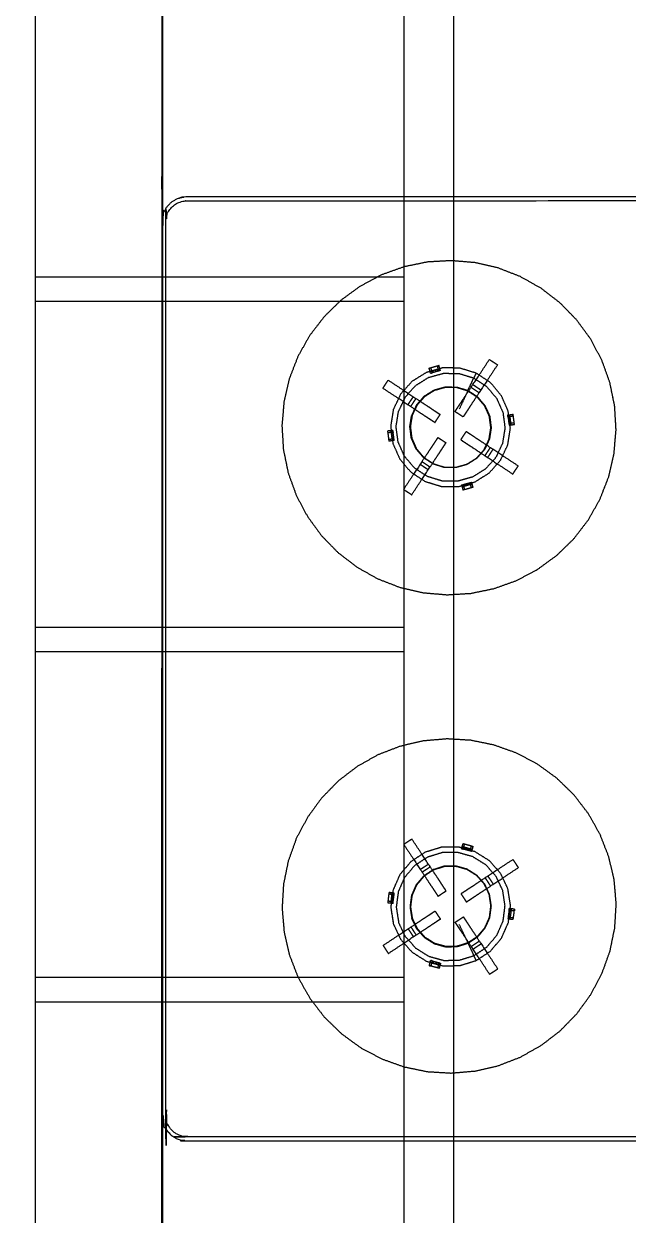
# Model space of a CAD drawing. Header units: millimetres. Extents: x 3429 to 24139, y -631 to 9878.
# Drawn here: x 7899.2 to 7976.4, y 3437.2 to 3589.3 of the extents above; entities that cross this region are included whole.
import ezdxf

# ---------------------------------------------------------------- set-up
doc = ezdxf.new("R2010")
doc.units = ezdxf.units.MM
for name, color, linetype, lineweight in [('multid_gorunus_3', 23, 'Continuous', 13), ('multid_gorunus_4', 15, 'Continuous', 9), ('multid_gorunus_5', 193, 'Continuous', 5), ('multid_gorunus_6', 54, 'Continuous', 0)]:
    doc.layers.add(name, color=color, linetype=linetype, lineweight=lineweight)

# ---------------------------------------------------------------- blocks, each defined once
blk = doc.blocks.new('grup-1')
at = {"layer": 'multid_gorunus_3', "lineweight": -3}
for points in [[(2472.24, 6030.58), (2471.87, 6030.63), (2471.5, 6030.67), (2437.23, 6030.68), (2402.96, 6030.69), (2402.59, 6030.65), (2402.22, 6030.6), (2401.88, 6030.48), (2401.54, 6030.36), (2401.24, 6030.17), (2400.94, 6029.98), (2400.69, 6029.73), (2400.44, 6029.48), (2400.25, 6029.18), (2400.06, 6028.88), (2399.93, 6028.54), (2399.81, 6028.2), (2399.77, 6027.83), (2399.73, 6027.46), (2399.71, 5975.69), (2399.7, 5913.42), (2399.74, 5913.05), (2399.78, 5912.68), (2399.9, 5912.34), (2400.02, 5912), (2400.21, 5911.7), (2400.41, 5911.4), (2400.66, 5911.15), (2400.91, 5910.9), (2401.21, 5910.71), (2401.5, 5910.52), (2401.84, 5910.4), (2402.18, 5910.27), (2402.55, 5910.23), (2402.92, 5910.19), (2437.2, 5910.18), (2471.47, 5910.17), (2471.84, 5910.21), (2472.21, 5910.25), (2472.55, 5910.38), (2472.89, 5910.5), (2473.19, 5910.69), (2473.49, 5910.88), (2473.74, 5911.13), (2473.99, 5911.38), (2474.18, 5911.68), (2474.37, 5911.98), (2474.49, 5912.32), (2474.61, 5912.66), (2474.65, 5913.03), (2474.7, 5913.4), (2474.71, 5975.67), (2474.73, 6027.44), (2474.69, 6027.81), (2474.64, 6028.18), (2474.52, 6028.52), (2474.4, 6028.86), (2474.21, 6029.16), (2474.02, 6029.46), (2473.77, 6029.71), (2473.52, 6029.96), (2473.22, 6030.15), (2472.92, 6030.34), (2472.58, 6030.46), (2472.24, 6030.58)], [(2471.5, 6030.17), (2471.81, 6030.13), (2472.12, 6030.1), (2472.41, 6029.99), (2472.7, 6029.89), (2472.95, 6029.73), (2473.2, 6029.57), (2473.42, 6029.36), (2473.63, 6029.15), (2473.79, 6028.89), (2473.95, 6028.64), (2474.05, 6028.35), (2474.16, 6028.06), (2474.19, 6027.75), (2474.23, 6027.44), (2474.21, 5975.67), (2474.2, 5913.4), (2474.16, 5913.09), (2474.12, 5912.77), (2474.02, 5912.49), (2473.92, 5912.2), (2473.76, 5911.95), (2473.6, 5911.69), (2473.38, 5911.48), (2473.17, 5911.27), (2472.92, 5911.11), (2472.66, 5910.95), (2472.38, 5910.84), (2472.09, 5910.74), (2471.78, 5910.71), (2471.47, 5910.67), (2437.2, 5910.68), (2402.93, 5910.69), (2402.61, 5910.72), (2402.3, 5910.76), (2402.01, 5910.86), (2401.73, 5910.97), (2401.47, 5911.13), (2401.22, 5911.29), (2401.01, 5911.5), (2400.8, 5911.71), (2400.64, 5911.97), (2400.47, 5912.22), (2400.37, 5912.51), (2400.27, 5912.79), (2400.23, 5913.11), (2400.2, 5913.42), (2400.21, 5975.69), (2400.23, 6027.46), (2400.26, 6027.77), (2400.3, 6028.08), (2400.4, 6028.37), (2400.51, 6028.66), (2400.67, 6028.91), (2400.83, 6029.17), (2401.04, 6029.38), (2401.25, 6029.59), (2401.51, 6029.75), (2401.76, 6029.91), (2402.05, 6030.01), (2402.33, 6030.12), (2402.65, 6030.15), (2402.96, 6030.19), (2437.23, 6030.18), (2471.5, 6030.17)]]:
    blk.add_open_spline(points, degree=2, knots=[-16, -16, -16, -15, -15, -14, -14, -13, -13, -12, -12, -11, -11, -10, -10, -9, -9, -8, -8, -7, -7, -6, -6, -5, -5, -4, -4, -3, -3, -2, -2, -1, -1, 0, 0, 1, 1, 2, 2, 3, 3, 4, 4, 5, 5, 6, 6, 7, 7, 8, 8, 9, 9, 10, 10, 11, 11, 12, 12, 13, 13, 14, 14, 15, 15, 16, 16, 16], dxfattribs=at)
at = {"layer": 'multid_gorunus_4', "lineweight": -3}
for points in [[(2437.43, 5703.44), (2437.43, 6235.28), (2443.83, 6235.28), (2443.83, 5703.44)], [(2490.83, 5703.44), (2490.83, 6235.28), (2493.83, 6235.28), (2493.83, 5703.44)], [(2490.83, 6017.31), (2490.83, 6020.48), (2443.83, 6020.48), (2443.83, 6017.31)], [(2490.83, 5972.6), (2490.83, 5975.76), (2443.83, 5975.76), (2443.83, 5972.6)], [(2490.83, 5927.89), (2490.83, 5931.05), (2443.83, 5931.05), (2443.83, 5927.89)]]:
    blk.add_lwpolyline(points, close=True, dxfattribs=at)
for points in [[(2474.82, 5748.16), (2474.59, 6192.99)], [(2474.59, 5747.99), (2474.59, 6192.87)]]:
    blk.add_lwpolyline(points, dxfattribs=at)
for points, knots in [([(2426.76, 5983.12), (2426.76, 5983.12), (2426.76, 5983.12), (2428.1, 5982.41), (2429.45, 5981.7), (2430.88, 5981.18), (2432.31, 5980.67), (2433.8, 5980.37), (2435.29, 5980.06), (2436.81, 5979.97), (2438.33, 5979.88), (2439.84, 5980.01), (2441.36, 5980.14), (2442.84, 5980.48), (2444.32, 5980.82), (2445.74, 5981.37), (2447.16, 5981.92), (2448.49, 5982.66), (2449.81, 5983.41), (2451.02, 5984.34), (2452.23, 5985.26), (2453.29, 5986.35), (2454.35, 5987.44), (2455.25, 5988.67), (2456.14, 5989.9), (2456.86, 5991.24), (2457.57, 5992.59), (2458.08, 5994.02), (2458.6, 5995.45), (2458.9, 5996.94), (2459.21, 5998.43), (2459.3, 5999.95), (2459.39, 6001.47), (2459.26, 6002.98), (2459.13, 6004.5), (2458.79, 6005.98), (2458.45, 6007.46), (2457.9, 6008.88), (2457.35, 6010.3), (2456.6, 6011.63), (2455.86, 6012.95), (2454.93, 6014.16), (2454, 6015.37), (2452.92, 6016.43), (2451.83, 6017.49), (2450.6, 6018.39), (2449.37, 6019.28), (2448.02, 6020), (2446.68, 6020.71), (2445.25, 6021.22), (2443.82, 6021.74), (2442.33, 6022.04), (2440.84, 6022.35), (2439.32, 6022.44), (2437.8, 6022.52), (2436.28, 6022.4), (2434.77, 6022.27), (2433.28, 6021.93), (2431.8, 6021.59), (2430.38, 6021.04), (2428.96, 6020.49), (2427.64, 6019.74), (2426.31, 6019), (2425.11, 6018.07), (2423.9, 6017.14), (2422.84, 6016.06), (2421.78, 6014.97), (2420.88, 6013.74), (2419.98, 6012.51), (2419.27, 6011.16), (2418.56, 6009.82), (2418.04, 6008.39), (2417.53, 6006.96), (2417.23, 6005.47), (2416.92, 6003.98), (2416.83, 6002.46), (2416.74, 6000.94), (2416.87, 5999.42), (2417, 5997.91), (2417.34, 5996.42), (2417.68, 5994.94), (2418.23, 5993.52), (2418.78, 5992.11), (2419.52, 5990.78), (2420.27, 5989.45), (2421.2, 5988.25), (2422.12, 5987.04), (2423.21, 5985.98), (2424.3, 5984.92), (2425.53, 5984.02), (2426.76, 5983.12)], [7.999876, 7.999876, 7.999876, 8, 8, 9, 9, 10, 10, 11, 11, 12, 12, 13, 13, 14, 14, 15, 15, 16, 16, 17, 17, 18, 18, 19, 19, 20, 20, 21, 21, 22, 22, 23, 23, 24, 24, 25, 25, 26, 26, 27, 27, 28, 28, 29, 29, 30, 30, 31, 31, 32, 32, 33, 33, 34, 34, 35, 35, 36, 36, 37, 37, 38, 38, 39, 39, 40, 40, 41, 41, 42, 42, 43, 43, 44, 44, 45, 45, 46, 46, 47, 47, 48, 48, 49, 49, 50, 50, 51, 51, 52, 52, 52]), ([(2418.78, 5992.11), (2418.23, 5993.52), (2417.68, 5994.94), (2417.34, 5996.42), (2417, 5997.91), (2416.87, 5999.42), (2416.74, 6000.94), (2416.83, 6002.46), (2416.92, 6003.98), (2417.23, 6005.47), (2417.53, 6006.96), (2418.04, 6008.39), (2418.56, 6009.82)], [61, 61, 61, 62, 62, 63, 63, 64, 64, 65, 65, 66, 66, 67, 67, 67]), ([(2426.75, 5958.24), (2425.52, 5957.35), (2424.29, 5956.45), (2423.2, 5955.39), (2422.11, 5954.33), (2421.19, 5953.12), (2420.26, 5951.91), (2419.51, 5950.59), (2418.77, 5949.26), (2418.22, 5947.85), (2417.67, 5946.43), (2417.32, 5944.94), (2416.98, 5943.46), (2416.85, 5941.95), (2416.72, 5940.43), (2416.81, 5938.91), (2416.9, 5937.39), (2417.21, 5935.9), (2417.51, 5934.41), (2418.02, 5932.98), (2418.54, 5931.55), (2419.25, 5930.2), (2419.96, 5928.86), (2420.86, 5927.63), (2421.75, 5926.4), (2422.81, 5925.31), (2423.87, 5924.22), (2425.08, 5923.29), (2426.29, 5922.37), (2427.61, 5921.62), (2428.94, 5920.87), (2430.36, 5920.32), (2431.77, 5919.77), (2433.26, 5919.43), (2434.74, 5919.09), (2436.25, 5918.96), (2437.77, 5918.83), (2439.29, 5918.92), (2440.81, 5919.01), (2442.3, 5919.31), (2443.79, 5919.62), (2445.22, 5920.13), (2446.65, 5920.64), (2448, 5921.36), (2449.34, 5922.07), (2450.57, 5922.96), (2451.8, 5923.86), (2452.89, 5924.92), (2453.98, 5925.98), (2454.91, 5927.19), (2455.83, 5928.39), (2456.58, 5929.72), (2457.33, 5931.05), (2457.88, 5932.46), (2458.43, 5933.88), (2458.77, 5935.36), (2459.11, 5936.85), (2459.24, 5938.36), (2459.37, 5939.88), (2459.28, 5941.4), (2459.19, 5942.92), (2458.89, 5944.41), (2458.58, 5945.9), (2458.07, 5947.33), (2457.56, 5948.76), (2456.84, 5950.11), (2456.13, 5951.45), (2455.24, 5952.68), (2454.34, 5953.91), (2453.28, 5955), (2452.22, 5956.09), (2451.01, 5957.02), (2449.81, 5957.94), (2448.48, 5958.69), (2447.16, 5959.44), (2445.74, 5959.99), (2444.32, 5960.53), (2442.84, 5960.88), (2441.35, 5961.22), (2439.84, 5961.35), (2438.32, 5961.48), (2436.8, 5961.39), (2435.29, 5961.3), (2433.79, 5961), (2432.3, 5960.69), (2430.87, 5960.18), (2429.44, 5959.67), (2428.1, 5958.95), (2426.75, 5958.24)], [30, 30, 30, 31, 31, 32, 32, 33, 33, 34, 34, 35, 35, 36, 36, 37, 37, 38, 38, 39, 39, 40, 40, 41, 41, 42, 42, 43, 43, 44, 44, 45, 45, 46, 46, 47, 47, 48, 48, 49, 49, 50, 50, 51, 51, 52, 52, 53, 53, 54, 54, 55, 55, 56, 56, 57, 57, 58, 58, 59, 59, 60, 60, 61, 61, 62, 62, 63, 63, 64, 64, 65, 65, 66, 66, 67, 67, 68, 68, 69, 69, 70, 70, 71, 71, 72, 72, 73, 73, 74, 74, 74])]:
    blk.add_open_spline(points, degree=2, knots=knots, dxfattribs=at)
at = {"layer": 'multid_gorunus_5', "lineweight": -3}
for points, knots in [([(2432.91, 6009.91), (2432.65, 6009.74), (2432.39, 6009.57), (2432.13, 6009.4), (2431.87, 6009.23)], [0, 0, 0, 1, 1, 2, 2, 2]), ([(2437.29, 6003.28), (2437.27, 6003.31), (2437.25, 6003.34), (2437.18, 6003.44), (2437.12, 6003.53), (2437.01, 6003.69), (2436.91, 6003.85), (2436.76, 6004.07), (2436.62, 6004.29), (2436.43, 6004.58), (2436.24, 6004.86), (2436.01, 6005.21), (2435.79, 6005.55), (2435.52, 6005.96), (2435.25, 6006.36), (2434.72, 6007.16), (2434.19, 6007.96), (2433.55, 6008.94), (2432.91, 6009.91)], [2, 2, 2, 3, 3, 4, 4, 5, 5, 6, 6, 7, 7, 8, 8, 9, 9, 10, 10, 11, 11, 11]), ([(2431.87, 6009.23), (2432.52, 6008.25), (2433.16, 6007.28), (2433.69, 6006.48), (2434.22, 6005.68), (2434.48, 6005.27), (2434.75, 6004.87), (2434.98, 6004.52), (2435.21, 6004.18), (2435.39, 6003.89), (2435.58, 6003.61), (2435.73, 6003.39), (2435.87, 6003.17), (2435.98, 6003.01), (2436.08, 6002.85), (2436.15, 6002.76), (2436.21, 6002.66), (2436.23, 6002.63), (2436.25, 6002.6)], [8, 8, 8, 9, 9, 10, 10, 11, 11, 12, 12, 13, 13, 14, 14, 15, 15, 16, 16, 17, 17, 17]), ([(2439.16, 6008.51), (2439.2, 6008.63), (2439.23, 6008.76), (2439.29, 6008.96), (2439.35, 6009.16)], [0, 0, 0, 1, 1, 2, 2, 2]), ([(2439.16, 6008.51), (2439.24, 6008.48), (2439.31, 6008.46), (2439.5, 6008.41), (2439.7, 6008.36), (2439.91, 6008.29), (2440.13, 6008.23), (2440.27, 6008.19), (2440.42, 6008.15), (2440.45, 6008.28), (2440.49, 6008.41), (2440.54, 6008.61), (2440.6, 6008.81)], [-2, -2, -2, -1, -1, 0, 0, 1, 1, 2, 2, 3, 3, 4, 4, 4]), ([(2440.49, 6008.41), (2440.34, 6008.44), (2440.2, 6008.48), (2439.98, 6008.55), (2439.77, 6008.61), (2439.57, 6008.66), (2439.38, 6008.71), (2439.31, 6008.74), (2439.23, 6008.76)], [0, 0, 0, 1, 1, 2, 2, 3, 3, 4, 4, 4]), ([(2440.6, 6008.81), (2440.46, 6008.85), (2440.32, 6008.89), (2440.1, 6008.95), (2439.88, 6009.01), (2439.69, 6009.07), (2439.5, 6009.12), (2439.42, 6009.14), (2439.35, 6009.16)], [25, 25, 25, 26, 26, 27, 27, 28, 28, 29, 29, 29]), ([(2439.36, 6008.45), (2439.39, 6008.58), (2439.43, 6008.7), (2439.48, 6008.91), (2439.54, 6009.11)], [0, 0, 0, 1, 1, 2, 2, 2]), ([(2440.42, 6008.86), (2440.36, 6008.66), (2440.3, 6008.46), (2440.27, 6008.33), (2440.23, 6008.21)], [34, 34, 34, 35, 35, 36, 36, 36]), ([(2435.02, 6006.71), (2434.76, 6006.54), (2434.51, 6006.37), (2434.25, 6006.2), (2433.99, 6006.03)], [0, 0, 0, 1, 1, 2, 2, 2]), ([(2445.82, 6007.27), (2444.84, 6006.63), (2443.87, 6005.98), (2443.07, 6005.45), (2442.27, 6004.92), (2441.86, 6004.66), (2441.46, 6004.39), (2441.11, 6004.16), (2440.77, 6003.93), (2440.48, 6003.75), (2440.2, 6003.56), (2439.98, 6003.41), (2439.76, 6003.27), (2439.6, 6003.16), (2439.44, 6003.06), (2439.34, 6002.99), (2439.25, 6002.93), (2439.22, 6002.91), (2439.19, 6002.89)], [8, 8, 8, 9, 9, 10, 10, 11, 11, 12, 12, 13, 13, 14, 14, 15, 15, 16, 16, 17, 17, 17]), ([(2446.5, 6006.23), (2446.33, 6006.49), (2446.16, 6006.75), (2445.99, 6007.01), (2445.82, 6007.27)], [0, 0, 0, 1, 1, 2, 2, 2]), ([(2435.25, 6006.36), (2434.99, 6006.19), (2434.73, 6006.02), (2434.48, 6005.85), (2434.22, 6005.68)], [0, 0, 0, 1, 1, 2, 2, 2]), ([(2439.87, 6001.85), (2439.9, 6001.88), (2439.93, 6001.9), (2440.03, 6001.96), (2440.12, 6002.02), (2440.28, 6002.13), (2440.44, 6002.23), (2440.66, 6002.38), (2440.88, 6002.52), (2441.17, 6002.71), (2441.45, 6002.9), (2441.8, 6003.13), (2442.14, 6003.35), (2442.55, 6003.62), (2442.95, 6003.89), (2443.75, 6004.42), (2444.55, 6004.95), (2445.53, 6005.59), (2446.5, 6006.23)], [2, 2, 2, 3, 3, 4, 4, 5, 5, 6, 6, 7, 7, 8, 8, 9, 9, 10, 10, 11, 11, 11]), ([(2442.95, 6003.89), (2442.78, 6004.15), (2442.61, 6004.41), (2442.44, 6004.67), (2442.27, 6004.92)], [0, 0, 0, 1, 1, 2, 2, 2]), ([(2443.3, 6004.12), (2443.13, 6004.38), (2442.96, 6004.64), (2442.79, 6004.89), (2442.61, 6005.15)], [0, 0, 0, 1, 1, 2, 2, 2]), ([(2429.71, 6001.62), (2429.73, 6001.77), (2429.75, 6001.92), (2429.78, 6002.14), (2429.81, 6002.37), (2429.84, 6002.56), (2429.86, 6002.76), (2429.87, 6002.84), (2429.88, 6002.92)], [25, 25, 25, 26, 26, 27, 27, 28, 28, 29, 29, 29]), ([(2430.52, 6002.52), (2430.53, 6002.59), (2430.54, 6002.67), (2430.55, 6002.75), (2430.56, 6002.83), (2430.55, 6002.75), (2430.54, 6002.67), (2430.52, 6002.47), (2430.49, 6002.28), (2430.46, 6002.05), (2430.43, 6001.83), (2430.41, 6001.68), (2430.39, 6001.54), (2430.26, 6001.55), (2430.13, 6001.57), (2429.92, 6001.6), (2429.71, 6001.62)], [-3.392285, -3.392285, -3.392285, -3, -3, -2, -2, -1, -1, 0, 0, 1, 1, 2, 2, 3, 3, 4, 4, 4]), ([(2430.54, 6002.63), (2430.41, 6002.64), (2430.28, 6002.66), (2430.07, 6002.69), (2429.86, 6002.71)], [0, 0, 0, 1, 1, 2, 2, 2]), ([(2430.56, 6002.83), (2430.43, 6002.84), (2430.3, 6002.86), (2430.09, 6002.89), (2429.88, 6002.92)], [0, 0, 0, 1, 1, 2, 2, 2]), ([(2430.13, 6001.57), (2430.15, 6001.72), (2430.17, 6001.86), (2430.2, 6002.09), (2430.23, 6002.31), (2430.26, 6002.51), (2430.28, 6002.71), (2430.29, 6002.78), (2430.3, 6002.86)], [0, 0, 0, 1, 1, 2, 2, 3, 3, 4, 4, 4]), ([(2430.54, 6002.63), (2430.54, 6002.65), (2430.54, 6002.67), (2430.55, 6002.75), (2430.56, 6002.83), (2430.55, 6002.75), (2430.54, 6002.67), (2430.54, 6002.65), (2430.54, 6002.63)], [42.882837, 42.882837, 42.882837, 43, 43, 44, 44, 45, 45, 45.117162, 45.117162, 45.117162]), ([(2437.29, 6003.28), (2437.03, 6003.11), (2436.77, 6002.94), (2436.51, 6002.77), (2436.25, 6002.6)], [0, 0, 0, 1, 1, 2, 2, 2]), ([(2439.87, 6001.85), (2439.7, 6002.11), (2439.53, 6002.37), (2439.36, 6002.63), (2439.19, 6002.89)], [0, 0, 0, 1, 1, 2, 2, 2]), ([(2429.23, 5996.32), (2430.21, 5996.96), (2431.18, 5997.6), (2431.98, 5998.13), (2432.78, 5998.66), (2433.19, 5998.93), (2433.59, 5999.2), (2433.94, 5999.43), (2434.28, 5999.65), (2434.57, 5999.84), (2434.85, 6000.03), (2435.07, 6000.17), (2435.29, 6000.32), (2435.45, 6000.42), (2435.61, 6000.53), (2435.71, 6000.59), (2435.8, 6000.66), (2435.83, 6000.68), (2435.87, 6000.7)], [8, 8, 8, 9, 9, 10, 10, 11, 11, 12, 12, 13, 13, 14, 14, 15, 15, 16, 16, 17, 17, 17]), ([(2429.74, 6001.81), (2429.95, 6001.79), (2430.16, 6001.76), (2430.29, 6001.74), (2430.42, 6001.73)], [34, 34, 34, 35, 35, 36, 36, 36]), ([(2436.55, 5999.66), (2436.38, 5999.92), (2436.21, 6000.18), (2436.04, 6000.44), (2435.87, 6000.7)], [0, 0, 0, 1, 1, 2, 2, 2]), ([(2445.06, 5999.57), (2445.07, 5999.65), (2445.08, 5999.73), (2445.11, 5999.92), (2445.13, 6000.12), (2445.16, 6000.35), (2445.19, 6000.57), (2445.21, 6000.72), (2445.23, 6000.86), (2445.36, 6000.85), (2445.49, 6000.83), (2445.7, 6000.8), (2445.91, 6000.77)], [-2, -2, -2, -1, -1, 0, 0, 1, 1, 2, 2, 3, 3, 4, 4, 4]), ([(2445.88, 6000.58), (2445.67, 6000.61), (2445.46, 6000.64), (2445.34, 6000.66), (2445.21, 6000.67)], [34, 34, 34, 35, 35, 36, 36, 36]), ([(2445.49, 6000.83), (2445.47, 6000.68), (2445.45, 6000.54), (2445.42, 6000.31), (2445.39, 6000.09), (2445.37, 5999.89), (2445.34, 5999.69), (2445.33, 5999.61), (2445.32, 5999.54)], [0, 0, 0, 1, 1, 2, 2, 3, 3, 4, 4, 4]), ([(2445.91, 6000.77), (2445.89, 6000.63), (2445.87, 6000.48), (2445.84, 6000.26), (2445.81, 6000.03), (2445.79, 5999.83), (2445.76, 5999.64), (2445.75, 5999.56), (2445.74, 5999.48)], [25, 25, 25, 26, 26, 27, 27, 28, 28, 29, 29, 29]), ([(2436.55, 5999.66), (2436.52, 5999.64), (2436.49, 5999.62), (2436.39, 5999.56), (2436.3, 5999.49), (2436.14, 5999.39), (2435.98, 5999.28), (2435.76, 5999.14), (2435.54, 5998.99), (2435.25, 5998.8), (2434.97, 5998.62), (2434.62, 5998.39), (2434.28, 5998.16), (2433.87, 5997.89), (2433.47, 5997.63), (2432.67, 5997.1), (2431.87, 5996.57), (2430.89, 5995.93), (2429.92, 5995.28)], [2, 2, 2, 3, 3, 4, 4, 5, 5, 6, 6, 7, 7, 8, 8, 9, 9, 10, 10, 11, 11, 11]), ([(2439.48, 5999.96), (2439.22, 5999.79), (2438.96, 5999.62), (2438.7, 5999.45), (2438.44, 5999.28)], [0, 0, 0, 1, 1, 2, 2, 2]), ([(2442.82, 5992.64), (2442.18, 5993.62), (2441.54, 5994.59), (2441.01, 5995.39), (2440.48, 5996.19), (2440.21, 5996.6), (2439.94, 5997.01), (2439.72, 5997.35), (2439.49, 5997.7), (2439.3, 5997.98), (2439.11, 5998.26), (2438.97, 5998.48), (2438.82, 5998.71), (2438.72, 5998.86), (2438.61, 5999.02), (2438.55, 5999.12), (2438.49, 5999.21), (2438.46, 5999.25), (2438.44, 5999.28)], [8, 8, 8, 9, 9, 10, 10, 11, 11, 12, 12, 13, 13, 14, 14, 15, 15, 16, 16, 17, 17, 17]), ([(2439.48, 5999.96), (2439.5, 5999.93), (2439.52, 5999.9), (2439.58, 5999.8), (2439.65, 5999.71), (2439.75, 5999.55), (2439.86, 5999.39), (2440, 5999.17), (2440.15, 5998.95), (2440.34, 5998.66), (2440.52, 5998.38), (2440.75, 5998.03), (2440.98, 5997.69), (2441.25, 5997.28), (2441.51, 5996.88), (2442.04, 5996.08), (2442.57, 5995.28), (2443.22, 5994.3), (2443.86, 5993.33)], [2, 2, 2, 3, 3, 4, 4, 5, 5, 6, 6, 7, 7, 8, 8, 9, 9, 10, 10, 11, 11, 11]), ([(2445.06, 5999.57), (2445.19, 5999.55), (2445.32, 5999.54), (2445.53, 5999.51), (2445.74, 5999.48)], [0, 0, 0, 1, 1, 2, 2, 2]), ([(2445.09, 5999.77), (2445.22, 5999.76), (2445.35, 5999.74), (2445.56, 5999.71), (2445.77, 5999.68)], [0, 0, 0, 1, 1, 2, 2, 2]), ([(2433.12, 5997.4), (2432.95, 5997.66), (2432.78, 5997.92), (2432.61, 5998.17), (2432.44, 5998.43)], [0, 0, 0, 1, 1, 2, 2, 2]), ([(2433.47, 5997.63), (2433.3, 5997.89), (2433.13, 5998.14), (2432.95, 5998.4), (2432.78, 5998.66)], [0, 0, 0, 1, 1, 2, 2, 2]), ([(2429.92, 5995.28), (2429.75, 5995.54), (2429.58, 5995.8), (2429.4, 5996.06), (2429.23, 5996.32)], [0, 0, 0, 1, 1, 2, 2, 2]), ([(2441.51, 5996.88), (2441.26, 5996.71), (2441, 5996.54), (2440.74, 5996.37), (2440.48, 5996.19)], [0, 0, 0, 1, 1, 2, 2, 2]), ([(2441.74, 5996.53), (2441.48, 5996.36), (2441.23, 5996.19), (2440.97, 5996.02), (2440.71, 5995.85)], [0, 0, 0, 1, 1, 2, 2, 2]), ([(2436.46, 5993.89), (2436.39, 5993.91), (2436.31, 5993.93), (2436.12, 5993.99), (2435.93, 5994.04), (2435.71, 5994.1), (2435.49, 5994.16), (2435.35, 5994.2), (2435.21, 5994.24), (2435.17, 5994.12), (2435.14, 5993.99), (2435.08, 5993.79), (2435.02, 5993.58)], [-2, -2, -2, -1, -1, 0, 0, 1, 1, 2, 2, 3, 3, 4, 4, 4]), ([(2435.02, 5993.58), (2435.16, 5993.55), (2435.31, 5993.51), (2435.52, 5993.44), (2435.74, 5993.38), (2435.93, 5993.33), (2436.13, 5993.28), (2436.2, 5993.25), (2436.28, 5993.23)], [25, 25, 25, 26, 26, 27, 27, 28, 28, 29, 29, 29]), ([(2435.14, 5993.99), (2435.28, 5993.95), (2435.42, 5993.91), (2435.64, 5993.85), (2435.86, 5993.79), (2436.05, 5993.74), (2436.24, 5993.68), (2436.32, 5993.66), (2436.39, 5993.64)], [0, 0, 0, 1, 1, 2, 2, 3, 3, 4, 4, 4]), ([(2435.21, 5993.53), (2435.26, 5993.74), (2435.32, 5993.94), (2435.36, 5994.07), (2435.39, 5994.19)], [34, 34, 34, 35, 35, 36, 36, 36]), ([(2436.27, 5993.95), (2436.23, 5993.82), (2436.2, 5993.7), (2436.14, 5993.49), (2436.08, 5993.29)], [0, 0, 0, 1, 1, 2, 2, 2]), ([(2436.46, 5993.89), (2436.43, 5993.77), (2436.39, 5993.64), (2436.33, 5993.44), (2436.28, 5993.23)], [0, 0, 0, 1, 1, 2, 2, 2]), ([(2443.86, 5993.33), (2443.6, 5993.16), (2443.34, 5992.99), (2443.08, 5992.82), (2442.82, 5992.64)], [0, 0, 0, 1, 1, 2, 2, 2]), ([(2436.26, 5948.13), (2436.19, 5948.1), (2436.11, 5948.08), (2435.92, 5948.03), (2435.73, 5947.98), (2435.51, 5947.92), (2435.29, 5947.85), (2435.15, 5947.81), (2435.01, 5947.77)], [9, 9, 9, 10, 10, 11, 11, 12, 12, 13, 13, 13]), ([(2435.01, 5947.77), (2435.07, 5947.57), (2435.12, 5947.37), (2435.16, 5947.24), (2435.19, 5947.12), (2435.34, 5947.16), (2435.48, 5947.2), (2435.7, 5947.26), (2435.91, 5947.32), (2436.11, 5947.37), (2436.3, 5947.42), (2436.37, 5947.45), (2436.45, 5947.47), (2436.37, 5947.45), (2436.3, 5947.42), (2436.28, 5947.42), (2436.25, 5947.41)], [33, 33, 33, 34, 34, 35, 35, 36, 36, 37, 37, 38, 38, 39, 39, 40, 40, 40.117163, 40.117163, 40.117163]), ([(2435.12, 5947.37), (2435.27, 5947.41), (2435.41, 5947.45), (2435.63, 5947.51), (2435.84, 5947.57), (2436.04, 5947.62), (2436.23, 5947.68), (2436.3, 5947.7), (2436.38, 5947.72)], [0, 0, 0, 1, 1, 2, 2, 3, 3, 4, 4, 4]), ([(2435.38, 5947.17), (2435.34, 5947.29), (2435.31, 5947.42), (2435.25, 5947.62), (2435.19, 5947.83)], [1, 1, 1, 2, 2, 3, 3, 3]), ([(2436.25, 5947.41), (2436.22, 5947.54), (2436.18, 5947.66), (2436.13, 5947.87), (2436.07, 5948.07)], [0, 0, 0, 1, 1, 2, 2, 2]), ([(2436.45, 5947.47), (2436.37, 5947.45), (2436.3, 5947.42), (2436.28, 5947.42), (2436.25, 5947.41)], [39, 39, 39, 40, 40, 40.117163, 40.117163, 40.117163]), ([(2436.45, 5947.47), (2436.41, 5947.59), (2436.38, 5947.72), (2436.32, 5947.92), (2436.26, 5948.13)], [0, 0, 0, 1, 1, 2, 2, 2]), ([(2438.43, 5942.08), (2438.45, 5942.11), (2438.47, 5942.14), (2438.53, 5942.24), (2438.6, 5942.33), (2438.7, 5942.49), (2438.81, 5942.65), (2438.95, 5942.87), (2439.1, 5943.09), (2439.29, 5943.38), (2439.47, 5943.66), (2439.7, 5944.01), (2439.93, 5944.35), (2440.2, 5944.76), (2440.47, 5945.16), (2440.99, 5945.96), (2441.52, 5946.76), (2442.17, 5947.74), (2442.81, 5948.71)], [-2, -2, -2, -1, -1, 0, 0, 1, 1, 2, 2, 3, 3, 4, 4, 5, 5, 6, 6, 7, 7, 7]), ([(2443.85, 5948.03), (2443.2, 5947.05), (2442.56, 5946.08), (2442.03, 5945.28), (2441.5, 5944.48), (2441.23, 5944.07), (2440.96, 5943.67), (2440.74, 5943.32), (2440.51, 5942.98), (2440.32, 5942.69), (2440.13, 5942.41), (2439.99, 5942.19), (2439.84, 5941.97), (2439.74, 5941.81), (2439.63, 5941.65), (2439.57, 5941.56), (2439.51, 5941.46), (2439.48, 5941.43), (2439.46, 5941.4)], [6, 6, 6, 7, 7, 8, 8, 9, 9, 10, 10, 11, 11, 12, 12, 13, 13, 14, 14, 15, 15, 15]), ([(2443.85, 5948.03), (2443.59, 5948.2), (2443.33, 5948.37), (2443.07, 5948.54), (2442.81, 5948.71)], [0, 0, 0, 1, 1, 2, 2, 2]), ([(2429.9, 5946.08), (2429.73, 5945.82), (2429.56, 5945.56), (2429.39, 5945.3), (2429.22, 5945.05)], [0, 0, 0, 1, 1, 2, 2, 2]), ([(2429.9, 5946.08), (2430.88, 5945.44), (2431.85, 5944.79), (2432.65, 5944.26), (2433.45, 5943.73), (2433.86, 5943.47), (2434.26, 5943.2), (2434.61, 5942.97), (2434.95, 5942.74), (2435.24, 5942.55), (2435.52, 5942.37), (2435.74, 5942.22), (2435.96, 5942.07), (2436.12, 5941.97), (2436.28, 5941.87), (2436.37, 5941.8), (2436.47, 5941.74), (2436.5, 5941.72), (2436.53, 5941.7)], [6, 6, 6, 7, 7, 8, 8, 9, 9, 10, 10, 11, 11, 12, 12, 13, 13, 14, 14, 15, 15, 15]), ([(2435.85, 5940.66), (2435.82, 5940.68), (2435.79, 5940.7), (2435.69, 5940.77), (2435.6, 5940.83), (2435.44, 5940.93), (2435.28, 5941.04), (2435.06, 5941.19), (2434.84, 5941.33), (2434.55, 5941.52), (2434.27, 5941.71), (2433.92, 5941.94), (2433.58, 5942.16), (2433.17, 5942.43), (2432.77, 5942.7), (2431.97, 5943.23), (2431.17, 5943.76), (2430.19, 5944.4), (2429.22, 5945.05)], [-2, -2, -2, -1, -1, 0, 0, 1, 1, 2, 2, 3, 3, 4, 4, 5, 5, 6, 6, 7, 7, 7]), ([(2441.5, 5944.48), (2441.24, 5944.65), (2440.98, 5944.82), (2440.72, 5944.99), (2440.47, 5945.16)], [0, 0, 0, 1, 1, 2, 2, 2]), ([(2441.73, 5944.82), (2441.47, 5945), (2441.21, 5945.17), (2440.95, 5945.34), (2440.69, 5945.51)], [0, 0, 0, 1, 1, 2, 2, 2]), ([(2433.11, 5943.96), (2432.94, 5943.7), (2432.76, 5943.45), (2432.59, 5943.19), (2432.42, 5942.93)], [0, 0, 0, 1, 1, 2, 2, 2]), ([(2433.45, 5943.73), (2433.28, 5943.48), (2433.11, 5943.22), (2432.94, 5942.96), (2432.77, 5942.7)], [0, 0, 0, 1, 1, 2, 2, 2]), ([(2436.53, 5941.7), (2436.36, 5941.44), (2436.19, 5941.18), (2436.02, 5940.92), (2435.85, 5940.66)], [0, 0, 0, 1, 1, 2, 2, 2]), ([(2439.46, 5941.4), (2439.2, 5941.57), (2438.95, 5941.74), (2438.69, 5941.91), (2438.43, 5942.08)], [0, 0, 0, 1, 1, 2, 2, 2]), ([(2445.05, 5941.78), (2445.17, 5941.8), (2445.3, 5941.82), (2445.51, 5941.85), (2445.72, 5941.87)], [0, 0, 0, 1, 1, 2, 2, 2]), ([(2445.89, 5940.58), (2445.68, 5940.55), (2445.47, 5940.53), (2445.34, 5940.51), (2445.21, 5940.49), (2445.2, 5940.64), (2445.18, 5940.78), (2445.15, 5941.01), (2445.12, 5941.23), (2445.09, 5941.43), (2445.07, 5941.63), (2445.06, 5941.71), (2445.05, 5941.78)], [33, 33, 33, 34, 34, 35, 35, 36, 36, 37, 37, 38, 38, 39, 39, 39]), ([(2445.07, 5941.58), (2445.2, 5941.6), (2445.33, 5941.62), (2445.54, 5941.64), (2445.75, 5941.67)], [0, 0, 0, 1, 1, 2, 2, 2]), ([(2445.47, 5940.53), (2445.45, 5940.67), (2445.43, 5940.82), (2445.4, 5941.04), (2445.38, 5941.27), (2445.35, 5941.46), (2445.32, 5941.66), (2445.31, 5941.74), (2445.3, 5941.82)], [0, 0, 0, 1, 1, 2, 2, 3, 3, 4, 4, 4]), ([(2445.72, 5941.87), (2445.73, 5941.79), (2445.74, 5941.72), (2445.77, 5941.52), (2445.8, 5941.32), (2445.82, 5941.1), (2445.85, 5940.87), (2445.87, 5940.73), (2445.89, 5940.58)], [9, 9, 9, 10, 10, 11, 11, 12, 12, 13, 13, 13]), ([(2429.7, 5939.74), (2429.91, 5939.77), (2430.12, 5939.79), (2430.25, 5939.81), (2430.38, 5939.83), (2430.39, 5939.68), (2430.41, 5939.53), (2430.44, 5939.31), (2430.47, 5939.09), (2430.5, 5938.89), (2430.52, 5938.69), (2430.53, 5938.61), (2430.54, 5938.53)], [33, 33, 33, 34, 34, 35, 35, 36, 36, 37, 37, 38, 38, 39, 39, 39]), ([(2430.12, 5939.79), (2430.14, 5939.65), (2430.15, 5939.5), (2430.18, 5939.28), (2430.21, 5939.05), (2430.24, 5938.85), (2430.27, 5938.66), (2430.28, 5938.58), (2430.29, 5938.5)], [0, 0, 0, 1, 1, 2, 2, 3, 3, 4, 4, 4]), ([(2445.19, 5940.68), (2445.32, 5940.7), (2445.45, 5940.72), (2445.66, 5940.74), (2445.87, 5940.77)], [1, 1, 1, 2, 2, 3, 3, 3]), ([(2429.87, 5938.45), (2429.86, 5938.52), (2429.85, 5938.6), (2429.82, 5938.8), (2429.79, 5939), (2429.76, 5939.22), (2429.74, 5939.45), (2429.72, 5939.59), (2429.7, 5939.74)], [9, 9, 9, 10, 10, 11, 11, 12, 12, 13, 13, 13]), ([(2430.4, 5939.64), (2430.27, 5939.62), (2430.14, 5939.6), (2429.93, 5939.58), (2429.72, 5939.55)], [1, 1, 1, 2, 2, 3, 3, 3]), ([(2430.52, 5938.74), (2430.39, 5938.72), (2430.26, 5938.7), (2430.05, 5938.68), (2429.84, 5938.65)], [0, 0, 0, 1, 1, 2, 2, 2]), ([(2430.54, 5938.53), (2430.41, 5938.52), (2430.29, 5938.5), (2430.08, 5938.47), (2429.87, 5938.45)], [0, 0, 0, 1, 1, 2, 2, 2]), ([(2436.23, 5938.76), (2436.21, 5938.73), (2436.19, 5938.7), (2436.13, 5938.6), (2436.07, 5938.51), (2435.96, 5938.35), (2435.86, 5938.19), (2435.71, 5937.97), (2435.56, 5937.75), (2435.38, 5937.46), (2435.19, 5937.18), (2434.96, 5936.84), (2434.73, 5936.49), (2434.46, 5936.09), (2434.2, 5935.68), (2433.67, 5934.88), (2433.14, 5934.08), (2432.5, 5933.11), (2431.85, 5932.13)], [-2, -2, -2, -1, -1, 0, 0, 1, 1, 2, 2, 3, 3, 4, 4, 5, 5, 6, 6, 7, 7, 7]), ([(2437.27, 5938.08), (2437.01, 5938.25), (2436.75, 5938.42), (2436.49, 5938.59), (2436.23, 5938.76)], [0, 0, 0, 1, 1, 2, 2, 2]), ([(2439.85, 5939.5), (2439.68, 5939.24), (2439.51, 5938.99), (2439.34, 5938.73), (2439.17, 5938.47)], [0, 0, 0, 1, 1, 2, 2, 2]), ([(2439.17, 5938.47), (2439.2, 5938.45), (2439.23, 5938.43), (2439.33, 5938.36), (2439.42, 5938.3), (2439.58, 5938.2), (2439.74, 5938.09), (2439.96, 5937.94), (2440.18, 5937.8), (2440.47, 5937.61), (2440.75, 5937.42), (2441.09, 5937.19), (2441.44, 5936.97), (2441.84, 5936.7), (2442.25, 5936.43), (2443.05, 5935.9), (2443.85, 5935.37), (2444.82, 5934.73), (2445.8, 5934.08)], [-2, -2, -2, -1, -1, 0, 0, 1, 1, 2, 2, 3, 3, 4, 4, 5, 5, 6, 6, 7, 7, 7]), ([(2446.48, 5935.12), (2445.51, 5935.76), (2444.53, 5936.41), (2443.73, 5936.94), (2442.93, 5937.47), (2442.53, 5937.73), (2442.12, 5938), (2441.78, 5938.23), (2441.43, 5938.46), (2441.15, 5938.65), (2440.87, 5938.83), (2440.64, 5938.98), (2440.42, 5939.13), (2440.26, 5939.23), (2440.11, 5939.34), (2440.01, 5939.4), (2439.92, 5939.46), (2439.88, 5939.48), (2439.85, 5939.5)], [6, 6, 6, 7, 7, 8, 8, 9, 9, 10, 10, 11, 11, 12, 12, 13, 13, 14, 14, 15, 15, 15]), ([(2432.89, 5931.45), (2433.53, 5932.42), (2434.17, 5933.4), (2434.7, 5934.2), (2435.23, 5935), (2435.5, 5935.4), (2435.77, 5935.81), (2436, 5936.15), (2436.22, 5936.5), (2436.41, 5936.78), (2436.6, 5937.06), (2436.75, 5937.29), (2436.89, 5937.51), (2437, 5937.67), (2437.1, 5937.82), (2437.16, 5937.92), (2437.23, 5938.01), (2437.25, 5938.05), (2437.27, 5938.08)], [6, 6, 6, 7, 7, 8, 8, 9, 9, 10, 10, 11, 11, 12, 12, 13, 13, 14, 14, 15, 15, 15]), ([(2442.93, 5937.47), (2442.76, 5937.21), (2442.59, 5936.95), (2442.42, 5936.69), (2442.25, 5936.43)], [0, 0, 0, 1, 1, 2, 2, 2]), ([(2443.28, 5937.24), (2443.11, 5936.98), (2442.94, 5936.72), (2442.77, 5936.46), (2442.6, 5936.2)], [0, 0, 0, 1, 1, 2, 2, 2]), ([(2435, 5934.65), (2434.74, 5934.82), (2434.49, 5934.99), (2434.23, 5935.16), (2433.97, 5935.33)], [0, 0, 0, 1, 1, 2, 2, 2]), ([(2435.23, 5935), (2434.97, 5935.17), (2434.71, 5935.34), (2434.46, 5935.51), (2434.2, 5935.68)], [0, 0, 0, 1, 1, 2, 2, 2]), ([(2446.48, 5935.12), (2446.31, 5934.86), (2446.14, 5934.6), (2445.97, 5934.34), (2445.8, 5934.08)], [0, 0, 0, 1, 1, 2, 2, 2]), ([(2440.58, 5932.54), (2440.52, 5932.75), (2440.47, 5932.95), (2440.43, 5933.08), (2440.4, 5933.2), (2440.25, 5933.16), (2440.11, 5933.12), (2439.89, 5933.06), (2439.67, 5933), (2439.48, 5932.95), (2439.29, 5932.89), (2439.22, 5932.87), (2439.14, 5932.85)], [33, 33, 33, 34, 34, 35, 35, 36, 36, 37, 37, 38, 38, 39, 39, 39]), ([(2439.14, 5932.85), (2439.18, 5932.73), (2439.21, 5932.6), (2439.27, 5932.4), (2439.32, 5932.19)], [0, 0, 0, 1, 1, 2, 2, 2]), ([(2440.47, 5932.95), (2440.32, 5932.91), (2440.18, 5932.87), (2439.96, 5932.81), (2439.74, 5932.75), (2439.55, 5932.7), (2439.36, 5932.64), (2439.29, 5932.62), (2439.21, 5932.6)], [0, 0, 0, 1, 1, 2, 2, 3, 3, 4, 4, 4]), ([(2439.32, 5932.19), (2439.4, 5932.21), (2439.48, 5932.24), (2439.67, 5932.29), (2439.86, 5932.34), (2440.08, 5932.4), (2440.29, 5932.46), (2440.44, 5932.5), (2440.58, 5932.54)], [9, 9, 9, 10, 10, 11, 11, 12, 12, 13, 13, 13]), ([(2439.34, 5932.91), (2439.37, 5932.78), (2439.41, 5932.66), (2439.46, 5932.45), (2439.52, 5932.25)], [0, 0, 0, 1, 1, 2, 2, 2]), ([(2440.21, 5933.15), (2440.25, 5933.03), (2440.28, 5932.9), (2440.34, 5932.7), (2440.39, 5932.49)], [1, 1, 1, 2, 2, 3, 3, 3]), ([(2432.89, 5931.45), (2432.63, 5931.62), (2432.37, 5931.79), (2432.11, 5931.96), (2431.85, 5932.13)], [0, 0, 0, 1, 1, 2, 2, 2])]:
    blk.add_open_spline(points, degree=2, knots=knots, dxfattribs=at)
for points in [[(2439.31, 6008.46), (2439.35, 6008.59), (2439.38, 6008.71)], [(2439.46, 6008.42), (2439.5, 6008.55), (2439.53, 6008.67)], [(2439.7, 6008.36), (2439.73, 6008.48), (2439.77, 6008.61)], [(2439.73, 6008.35), (2439.76, 6008.47), (2439.8, 6008.6)], [(2440.03, 6008.26), (2440.07, 6008.39), (2440.1, 6008.51)], [(2440.13, 6008.23), (2440.17, 6008.36), (2440.2, 6008.48)], [(2434.61, 6008.17), (2434.76, 6007.86), (2434.91, 6007.54)], [(2435.66, 6005.96), (2435.28, 6006.75), (2434.91, 6007.54)], [(2440.42, 6008.15), (2440.32, 6008.18), (2440.23, 6008.21)], [(2440.42, 6008.15), (2440.32, 6008.18), (2440.23, 6008.21)], [(2435.67, 6005.89), (2436.22, 6004.73), (2436.76, 6003.57)], [(2430.49, 6002.28), (2430.36, 6002.29), (2430.23, 6002.31)], [(2430.48, 6002.24), (2430.36, 6002.26), (2430.23, 6002.28)], [(2430.52, 6002.52), (2430.39, 6002.53), (2430.26, 6002.55)], [(2430.54, 6002.67), (2430.41, 6002.69), (2430.28, 6002.71)], [(2430.43, 6001.83), (2430.3, 6001.85), (2430.17, 6001.86)], [(2430.44, 6001.93), (2430.31, 6001.95), (2430.19, 6001.96)], [(2445.23, 6000.86), (2445.22, 6000.77), (2445.21, 6000.67)], [(2445.23, 6000.86), (2445.22, 6000.77), (2445.21, 6000.67)], [(2445.08, 5999.73), (2445.21, 5999.71), (2445.34, 5999.69)], [(2445.1, 5999.88), (2445.23, 5999.86), (2445.36, 5999.85)], [(2445.13, 6000.12), (2445.26, 6000.1), (2445.39, 6000.09)], [(2445.14, 6000.16), (2445.27, 6000.14), (2445.4, 6000.12)], [(2445.18, 6000.47), (2445.31, 6000.45), (2445.44, 6000.43)], [(2445.19, 6000.57), (2445.32, 6000.55), (2445.45, 6000.54)], [(2435.49, 5994.16), (2435.46, 5994.04), (2435.42, 5993.91)], [(2435.59, 5994.14), (2435.55, 5994.01), (2435.52, 5993.89)], [(2435.89, 5994.05), (2435.86, 5993.93), (2435.82, 5993.8)], [(2435.93, 5994.04), (2435.89, 5993.92), (2435.86, 5993.79)], [(2436.16, 5993.98), (2436.12, 5993.85), (2436.09, 5993.73)], [(2436.31, 5993.93), (2436.28, 5993.81), (2436.24, 5993.68)], [(2435.48, 5947.2), (2435.44, 5947.32), (2435.41, 5947.45)], [(2435.58, 5947.22), (2435.54, 5947.35), (2435.51, 5947.47)], [(2435.88, 5947.31), (2435.85, 5947.43), (2435.81, 5947.56)], [(2435.91, 5947.32), (2435.88, 5947.44), (2435.84, 5947.57)], [(2436.15, 5947.38), (2436.11, 5947.51), (2436.08, 5947.63)], [(2436.3, 5947.42), (2436.26, 5947.55), (2436.23, 5947.68)], [(2445.07, 5941.63), (2445.19, 5941.65), (2445.32, 5941.66)], [(2445.09, 5941.47), (2445.22, 5941.49), (2445.34, 5941.51)], [(2430.4, 5939.64), (2430.39, 5939.73), (2430.38, 5939.83)], [(2430.4, 5939.64), (2430.39, 5939.73), (2430.38, 5939.83)], [(2445.12, 5941.23), (2445.25, 5941.25), (2445.38, 5941.27)], [(2445.12, 5941.2), (2445.25, 5941.22), (2445.38, 5941.23)], [(2445.16, 5940.89), (2445.29, 5940.9), (2445.42, 5940.92)], [(2445.18, 5940.78), (2445.31, 5940.8), (2445.43, 5940.82)], [(2429.7, 5939.74), (2429.71, 5939.64), (2429.72, 5939.55)], [(2430.41, 5939.53), (2430.28, 5939.52), (2430.15, 5939.5)], [(2430.43, 5939.43), (2430.3, 5939.42), (2430.17, 5939.4)], [(2430.47, 5939.12), (2430.34, 5939.1), (2430.21, 5939.09)], [(2430.47, 5939.09), (2430.34, 5939.07), (2430.21, 5939.05)], [(2430.5, 5938.85), (2430.37, 5938.83), (2430.24, 5938.81)], [(2430.52, 5938.69), (2430.39, 5938.67), (2430.27, 5938.66)], [(2435.65, 5935.47), (2436.2, 5936.63), (2436.75, 5937.79)], [(2439.29, 5932.89), (2439.33, 5932.77), (2439.36, 5932.64)], [(2439.44, 5932.94), (2439.48, 5932.81), (2439.51, 5932.69)], [(2439.67, 5933), (2439.71, 5932.88), (2439.74, 5932.75)], [(2439.71, 5933.01), (2439.74, 5932.89), (2439.78, 5932.76)], [(2440.01, 5933.1), (2440.05, 5932.97), (2440.08, 5932.84)], [(2440.11, 5933.12), (2440.15, 5933), (2440.18, 5932.87)], [(2440.21, 5933.15), (2440.3, 5933.18), (2440.4, 5933.2)], [(2440.21, 5933.15), (2440.3, 5933.18), (2440.4, 5933.2)], [(2440.58, 5932.54), (2440.49, 5932.52), (2440.39, 5932.49)], [(2440.58, 5932.54), (2440.49, 5932.52), (2440.39, 5932.49)]]:
    blk.add_open_spline(points, degree=2, dxfattribs=at)
at = {"layer": 'multid_gorunus_6', "lineweight": -3}
for points, knots in [([(2436.88, 5993.68), (2437.96, 5993.7), (2439.05, 5993.71), (2440.09, 5994.03), (2441.13, 5994.35), (2442.04, 5994.95), (2442.95, 5995.55), (2443.65, 5996.38), (2444.35, 5997.21), (2444.79, 5998.2), (2445.23, 5999.2), (2445.37, 6000.28), (2445.51, 6001.36), (2445.35, 6002.43), (2445.18, 6003.51), (2444.71, 6004.49), (2444.25, 6005.47), (2443.53, 6006.29), (2442.8, 6007.1), (2441.88, 6007.68), (2440.96, 6008.25), (2439.91, 6008.55), (2438.86, 6008.84), (2437.78, 6008.83), (2436.69, 6008.81), (2435.65, 6008.49), (2434.61, 6008.17), (2433.7, 6007.57), (2432.79, 6006.98), (2432.09, 6006.14), (2431.39, 6005.31), (2430.95, 6004.32), (2430.51, 6003.32), (2430.37, 6002.24), (2430.23, 6001.17), (2430.39, 6000.09), (2430.56, 5999.02), (2431.03, 5998.03), (2431.49, 5997.05), (2432.21, 5996.24), (2432.94, 5995.42), (2433.86, 5994.85), (2434.78, 5994.27), (2435.83, 5993.98), (2436.88, 5993.68)], [17, 17, 17, 18, 18, 19, 19, 20, 20, 21, 21, 22, 22, 23, 23, 24, 24, 25, 25, 26, 26, 27, 27, 28, 28, 29, 29, 30, 30, 31, 31, 32, 32, 33, 33, 34, 34, 35, 35, 36, 36, 37, 37, 38, 38, 39, 39, 39]), ([(2437.19, 5996.15), (2437.92, 5996.16), (2438.65, 5996.17), (2439.35, 5996.38), (2440.05, 5996.6), (2440.66, 5997), (2441.27, 5997.4), (2441.75, 5997.96), (2442.22, 5998.52), (2442.51, 5999.19), (2442.81, 5999.86), (2442.9, 6000.58), (2443, 6001.31), (2442.89, 6002.03), (2442.77, 6002.75), (2442.46, 6003.42), (2442.15, 6004.08), (2441.66, 6004.62), (2441.18, 6005.17), (2440.56, 6005.56), (2439.94, 6005.95), (2439.23, 6006.14), (2438.53, 6006.34), (2437.8, 6006.33), (2437.07, 6006.32), (2436.37, 6006.11), (2435.67, 6005.89), (2435.06, 6005.49), (2434.45, 6005.09), (2433.98, 6004.53), (2433.5, 6003.97), (2433.21, 6003.3), (2432.91, 6002.63), (2432.82, 6001.91), (2432.72, 6001.18), (2432.83, 6000.46), (2432.95, 5999.74), (2433.26, 5999.08), (2433.57, 5998.41), (2434.06, 5997.87), (2434.54, 5997.32), (2435.16, 5996.93), (2435.78, 5996.55), (2436.49, 5996.35), (2437.19, 5996.15)], [17, 17, 17, 18, 18, 19, 19, 20, 20, 21, 21, 22, 22, 23, 23, 24, 24, 25, 25, 26, 26, 27, 27, 28, 28, 29, 29, 30, 30, 31, 31, 32, 32, 33, 33, 34, 34, 35, 35, 36, 36, 37, 37, 38, 38, 39, 39, 39]), ([(2436.86, 5947.68), (2435.82, 5947.38), (2434.77, 5947.09), (2433.85, 5946.51), (2432.92, 5945.94), (2432.2, 5945.13), (2431.48, 5944.31), (2431.01, 5943.33), (2430.55, 5942.35), (2430.38, 5941.27), (2430.21, 5940.2), (2430.35, 5939.12), (2430.49, 5938.04), (2430.93, 5937.04), (2431.37, 5936.05), (2432.07, 5935.22), (2432.77, 5934.39), (2433.68, 5933.79), (2434.59, 5933.19), (2435.63, 5932.87), (2436.67, 5932.55), (2437.76, 5932.53), (2438.84, 5932.52), (2439.89, 5932.81), (2440.94, 5933.1), (2441.86, 5933.68), (2442.78, 5934.26), (2443.51, 5935.07), (2444.23, 5935.88), (2444.69, 5936.87), (2445.16, 5937.85), (2445.33, 5938.92), (2445.5, 5940), (2445.36, 5941.08), (2445.21, 5942.16), (2444.78, 5943.15), (2444.34, 5944.15), (2443.64, 5944.98), (2442.93, 5945.81), (2442.03, 5946.41), (2441.12, 5947.01), (2440.08, 5947.33), (2439.04, 5947.65), (2437.95, 5947.66), (2436.86, 5947.68)], [-9, -9, -9, -8, -8, -7, -7, -6, -6, -5, -5, -4, -4, -3, -3, -2, -2, -1, -1, 0, 0, 1, 1, 2, 2, 3, 3, 4, 4, 5, 5, 6, 6, 7, 7, 8, 8, 9, 9, 10, 10, 11, 11, 12, 12, 13, 13, 13]), ([(2436.86, 5947.68), (2437.95, 5947.66), (2439.04, 5947.65), (2440.08, 5947.33), (2441.12, 5947.01), (2442.03, 5946.41), (2442.93, 5945.81), (2443.64, 5944.98), (2444.34, 5944.15), (2444.78, 5943.15), (2445.21, 5942.16), (2445.36, 5941.08), (2445.5, 5940), (2445.33, 5938.92), (2445.16, 5937.85), (2444.69, 5936.87), (2444.23, 5935.88)], [21, 21, 21, 22, 22, 23, 23, 24, 24, 25, 25, 26, 26, 27, 27, 28, 28, 29, 29, 29]), ([(2437.18, 5945.21), (2436.47, 5945.01), (2435.77, 5944.81), (2435.15, 5944.43), (2434.53, 5944.04), (2434.04, 5943.49), (2433.56, 5942.95), (2433.24, 5942.29), (2432.93, 5941.62), (2432.82, 5940.9), (2432.71, 5940.18), (2432.8, 5939.45), (2432.89, 5938.73), (2433.19, 5938.06), (2433.48, 5937.39), (2433.96, 5936.83), (2434.43, 5936.27), (2435.04, 5935.87), (2435.65, 5935.47), (2436.35, 5935.25), (2437.05, 5935.04), (2437.78, 5935.03), (2438.51, 5935.02), (2439.21, 5935.21), (2439.92, 5935.41), (2440.54, 5935.8), (2441.16, 5936.19), (2441.64, 5936.73), (2442.13, 5937.28), (2442.44, 5937.94), (2442.76, 5938.6), (2442.87, 5939.32), (2442.98, 5940.05), (2442.89, 5940.77), (2442.79, 5941.5), (2442.5, 5942.17), (2442.2, 5942.83), (2441.73, 5943.39), (2441.26, 5943.95), (2440.65, 5944.36), (2440.04, 5944.76), (2439.34, 5944.97), (2438.64, 5945.19), (2437.91, 5945.2), (2437.18, 5945.21)], [-9, -9, -9, -8, -8, -7, -7, -6, -6, -5, -5, -4, -4, -3, -3, -2, -2, -1, -1, 0, 0, 1, 1, 2, 2, 3, 3, 4, 4, 5, 5, 6, 6, 7, 7, 8, 8, 9, 9, 10, 10, 11, 11, 12, 12, 13, 13, 13]), ([(2437.18, 5945.21), (2437.91, 5945.2), (2438.64, 5945.19), (2439.34, 5944.97), (2440.04, 5944.76), (2440.65, 5944.36), (2441.26, 5943.95), (2441.73, 5943.39), (2442.2, 5942.83), (2442.5, 5942.17), (2442.79, 5941.5), (2442.89, 5940.77), (2442.98, 5940.05), (2442.87, 5939.32), (2442.76, 5938.6), (2442.44, 5937.94), (2442.13, 5937.28)], [21, 21, 21, 22, 22, 23, 23, 24, 24, 25, 25, 26, 26, 27, 27, 28, 28, 29, 29, 29]), ([(2434.59, 5933.19), (2433.68, 5933.79), (2432.77, 5934.39), (2432.07, 5935.22), (2431.37, 5936.05), (2430.93, 5937.04), (2430.49, 5938.04), (2430.35, 5939.12), (2430.21, 5940.2), (2430.38, 5941.27), (2430.55, 5942.35), (2431.01, 5943.33), (2431.48, 5944.31)], [34, 34, 34, 35, 35, 36, 36, 37, 37, 38, 38, 39, 39, 40, 40, 40]), ([(2435.65, 5935.47), (2435.04, 5935.87), (2434.43, 5936.27), (2433.96, 5936.83), (2433.48, 5937.39), (2433.19, 5938.06), (2432.89, 5938.73), (2432.8, 5939.45), (2432.71, 5940.18), (2432.82, 5940.9), (2432.93, 5941.62), (2433.24, 5942.29), (2433.56, 5942.95)], [34, 34, 34, 35, 35, 36, 36, 37, 37, 38, 38, 39, 39, 40, 40, 40])]:
    blk.add_open_spline(points, degree=2, knots=knots, dxfattribs=at)
for points in [[(2434.91, 6007.54), (2434.08, 6007), (2433.26, 6006.46)], [(2436.8, 6008.13), (2435.85, 6007.84), (2434.91, 6007.54)], [(2438.77, 6008.15), (2437.78, 6008.14), (2436.8, 6008.13)], [(2440.68, 6007.62), (2439.73, 6007.88), (2438.77, 6008.15)], [(2442.35, 6006.57), (2441.52, 6007.09), (2440.68, 6007.62)], [(2433.26, 6006.46), (2432.62, 6005.7), (2431.98, 6004.94)], [(2435.66, 6005.96), (2435.04, 6005.55), (2434.42, 6005.14)], [(2437.07, 6006.39), (2436.36, 6006.17), (2435.66, 6005.96)], [(2438.54, 6006.41), (2437.81, 6006.4), (2437.07, 6006.39)], [(2439.97, 6006.01), (2439.26, 6006.21), (2438.54, 6006.41)], [(2441.22, 6005.23), (2440.59, 6005.62), (2439.97, 6006.01)], [(2442.2, 6004.12), (2441.71, 6004.67), (2441.22, 6005.23)], [(2443.67, 6005.09), (2443.01, 6005.83), (2442.35, 6006.57)], [(2431.98, 6004.94), (2431.58, 6004.04), (2431.18, 6003.14)], [(2433.47, 6004.01), (2433.17, 6003.34), (2432.87, 6002.66)], [(2434.42, 6005.14), (2433.95, 6004.58), (2433.47, 6004.01)], [(2442.2, 6004.12), (2442.52, 6003.45), (2442.83, 6002.78)], [(2443.67, 6005.09), (2444.09, 6004.2), (2444.51, 6003.3)], [(2431.18, 6003.14), (2431.05, 6002.16), (2430.92, 6001.17)], [(2432.87, 6002.66), (2432.78, 6001.93), (2432.68, 6001.2)], [(2443.06, 6001.33), (2442.95, 6002.06), (2442.83, 6002.78)], [(2444.82, 6001.35), (2444.66, 6002.32), (2444.51, 6003.3)], [(2430.92, 6001.17), (2431.08, 6000.2), (2431.23, 5999.22)], [(2432.68, 6001.2), (2432.79, 6000.47), (2432.91, 5999.74)], [(2442.87, 5999.86), (2442.96, 6000.59), (2443.06, 6001.33)], [(2444.56, 5999.39), (2444.69, 6000.37), (2444.82, 6001.35)], [(2431.23, 5999.22), (2431.65, 5998.33), (2432.07, 5997.43)], [(2432.91, 5999.74), (2433.22, 5999.07), (2433.54, 5998.4)], [(2442.27, 5998.51), (2442.57, 5999.18), (2442.87, 5999.86)], [(2443.76, 5997.58), (2444.16, 5998.48), (2444.56, 5999.39)], [(2433.54, 5998.4), (2434.03, 5997.85), (2434.52, 5997.3)], [(2441.32, 5997.38), (2441.79, 5997.94), (2442.27, 5998.51)], [(2442.48, 5996.07), (2443.12, 5996.82), (2443.76, 5997.58)], [(2432.07, 5997.43), (2432.73, 5996.69), (2433.39, 5995.95)], [(2434.52, 5997.3), (2435.15, 5996.9), (2435.77, 5996.51)], [(2435.77, 5996.51), (2436.48, 5996.31), (2437.2, 5996.11)], [(2437.2, 5996.11), (2437.93, 5996.12), (2438.67, 5996.13)], [(2438.67, 5996.13), (2439.38, 5996.35), (2440.08, 5996.57)], [(2440.08, 5996.57), (2440.7, 5996.97), (2441.32, 5997.38)], [(2440.83, 5994.98), (2441.66, 5995.52), (2442.48, 5996.07)], [(2433.39, 5995.95), (2434.22, 5995.43), (2435.06, 5994.91)], [(2435.06, 5994.91), (2436.01, 5994.64), (2436.97, 5994.37)], [(2438.94, 5994.4), (2439.89, 5994.69), (2440.83, 5994.98)], [(2436.97, 5994.37), (2437.96, 5994.38), (2438.94, 5994.4)], [(2433.37, 5945.41), (2434.21, 5945.93), (2435.05, 5946.45)], [(2435.05, 5946.45), (2436, 5946.72), (2436.95, 5946.99)], [(2436.95, 5946.99), (2437.94, 5946.97), (2438.93, 5946.96)], [(2438.93, 5946.96), (2439.88, 5946.67), (2440.82, 5946.38)], [(2440.82, 5946.38), (2441.65, 5945.83), (2442.47, 5945.29)], [(2432.06, 5943.93), (2432.71, 5944.67), (2433.37, 5945.41)], [(2434.51, 5944.06), (2435.13, 5944.46), (2435.76, 5944.85)], [(2435.76, 5944.85), (2436.47, 5945.05), (2437.18, 5945.24)], [(2437.18, 5945.24), (2437.92, 5945.23), (2438.66, 5945.23)], [(2438.66, 5945.23), (2439.36, 5945.01), (2440.07, 5944.79)], [(2440.07, 5944.79), (2440.69, 5944.38), (2441.3, 5943.98)], [(2442.47, 5945.29), (2443.11, 5944.53), (2443.75, 5943.78)], [(2431.21, 5942.14), (2431.63, 5943.04), (2432.06, 5943.93)], [(2432.89, 5941.62), (2433.21, 5942.29), (2433.52, 5942.96)], [(2433.52, 5942.96), (2434.01, 5943.51), (2434.51, 5944.06)], [(2441.3, 5943.98), (2441.78, 5943.41), (2442.26, 5942.85)], [(2442.26, 5942.85), (2442.55, 5942.17), (2442.85, 5941.5)], [(2443.75, 5943.78), (2444.15, 5942.87), (2444.54, 5941.97)], [(2430.91, 5940.19), (2431.06, 5941.16), (2431.21, 5942.14)], [(2432.66, 5940.16), (2432.78, 5940.89), (2432.89, 5941.62)], [(2442.85, 5941.5), (2442.95, 5940.76), (2443.04, 5940.03)], [(2444.54, 5941.97), (2444.67, 5940.99), (2444.8, 5940.01)], [(2431.16, 5938.23), (2431.03, 5939.21), (2430.91, 5940.19)], [(2432.85, 5938.7), (2432.76, 5939.43), (2432.66, 5940.16)], [(2443.04, 5940.03), (2442.93, 5939.3), (2442.81, 5938.57)], [(2444.8, 5940.01), (2444.65, 5939.03), (2444.49, 5938.05)], [(2433.45, 5937.35), (2433.15, 5938.02), (2432.85, 5938.7)], [(2442.18, 5937.23), (2442.5, 5937.9), (2442.81, 5938.57)], [(2431.96, 5936.42), (2431.56, 5937.32), (2431.16, 5938.23)], [(2434.4, 5936.22), (2433.93, 5936.78), (2433.45, 5937.35)], [(2442.18, 5937.23), (2441.69, 5936.68), (2441.2, 5936.13)], [(2443.65, 5936.27), (2444.07, 5937.16), (2444.49, 5938.05)], [(2433.24, 5934.91), (2432.6, 5935.66), (2431.96, 5936.42)], [(2435.64, 5935.4), (2435.02, 5935.81), (2434.4, 5936.22)], [(2435.64, 5935.4), (2435.26, 5934.61), (2434.89, 5933.81)], [(2437.05, 5934.97), (2436.34, 5935.19), (2435.64, 5935.4)], [(2439.95, 5935.35), (2439.24, 5935.15), (2438.53, 5934.95)], [(2441.2, 5936.13), (2440.57, 5935.74), (2439.95, 5935.35)], [(2443.65, 5936.27), (2442.99, 5935.53), (2442.33, 5934.79)], [(2434.89, 5933.81), (2434.06, 5934.36), (2433.24, 5934.91)], [(2434.59, 5933.19), (2434.74, 5933.5), (2434.89, 5933.81)], [(2436.78, 5933.23), (2435.83, 5933.52), (2434.89, 5933.81)], [(2438.53, 5934.95), (2437.79, 5934.96), (2437.05, 5934.97)], [(2440.66, 5933.74), (2439.71, 5933.47), (2438.75, 5933.21)], [(2442.33, 5934.79), (2441.5, 5934.26), (2440.66, 5933.74)], [(2438.75, 5933.21), (2437.76, 5933.22), (2436.78, 5933.23)]]:
    blk.add_open_spline(points, degree=2, dxfattribs=at)

msp = doc.modelspace()

# ---------------------------------------------------------------- block references
at = {"xscale": -1}
msp.add_blockref('grup-1', (10391.554, -2463.465), dxfattribs=at)

doc.saveas('drawing.dxf')
